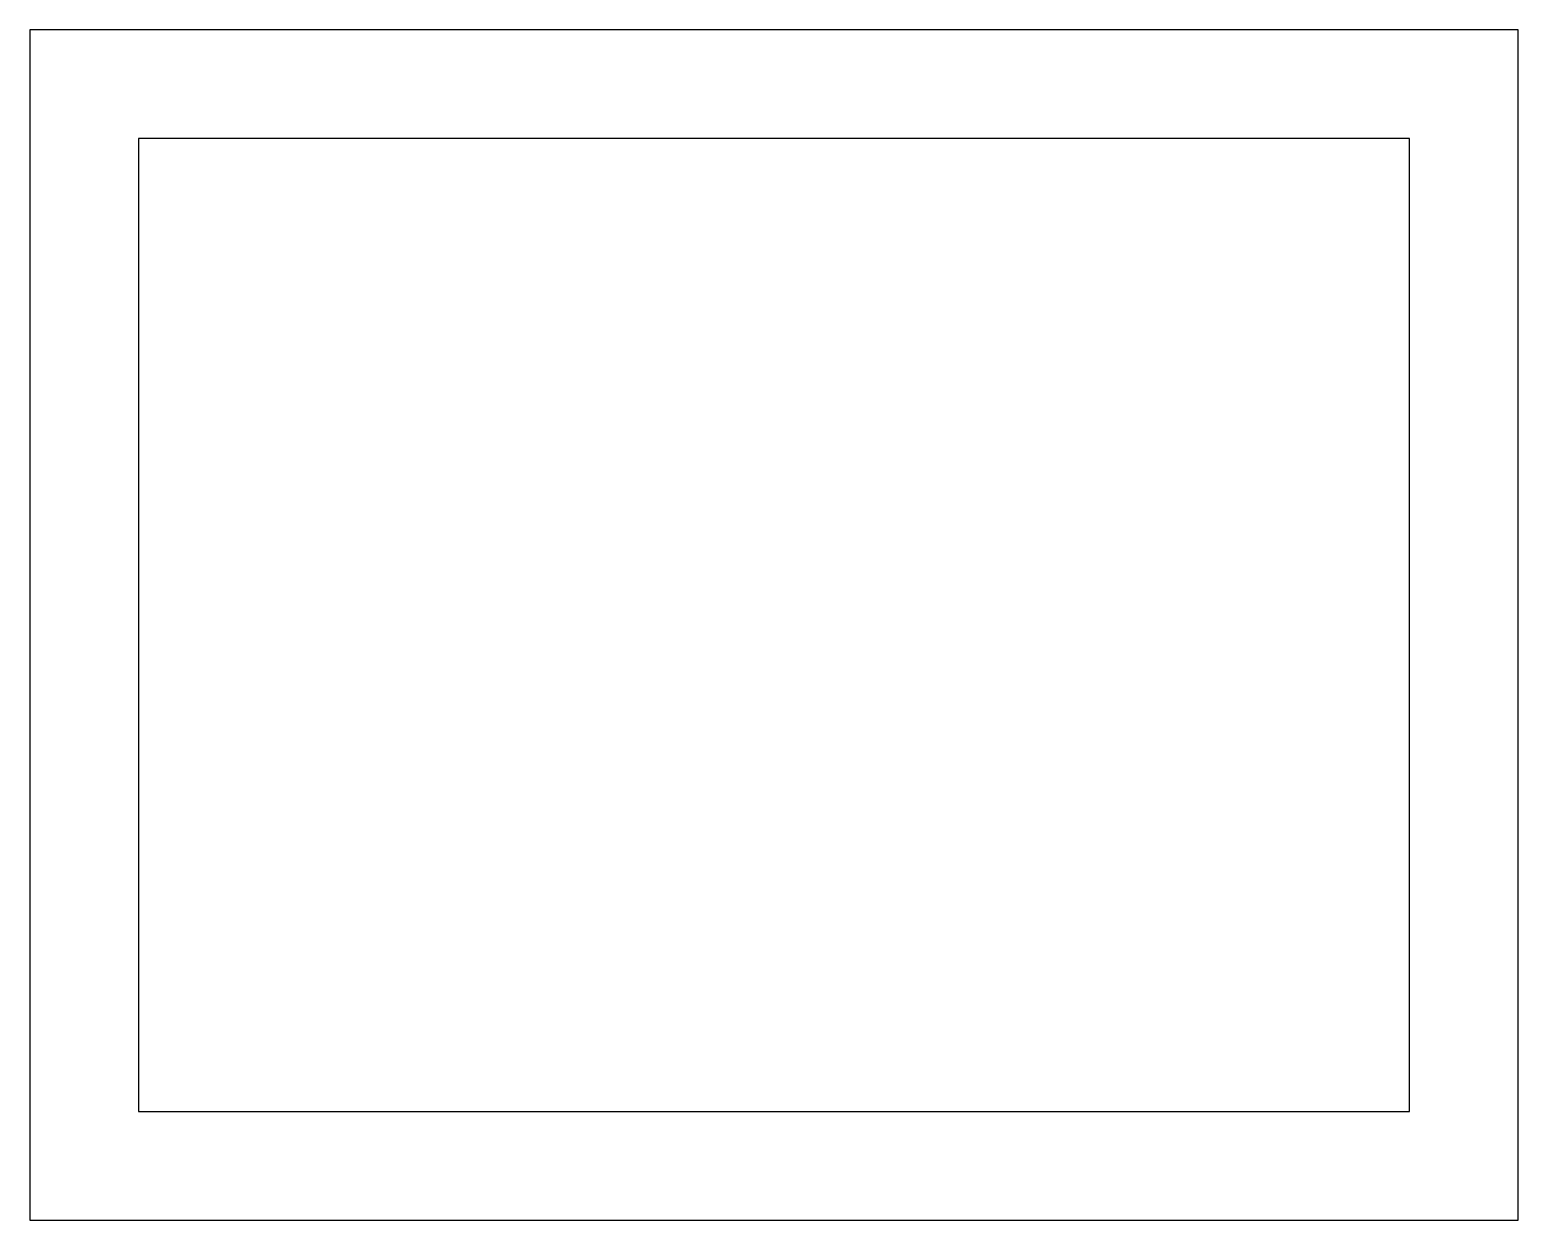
# Model space of a CAD drawing. Header units: inches. Extents: x -31.3 to 32.2, y -0.1 to 50.7.
import ezdxf

# ---------------------------------------------------------------- set-up
doc = ezdxf.new("R2010")
doc.units = ezdxf.units.IN
doc.header["$MEASUREMENT"] = 0

msp = doc.modelspace()

# ---------------------------------------------------------------- linework, layer by layer
at = {"color": 7}
for p, q in [((32.185, 50.699), (-31.315, 50.699)), ((-31.315, 50.699), (-31.315, -0.101)), ((32.185, -0.101), (32.185, 50.699)), ((27.549, 46.063), (-26.68, 46.063)), ((-26.68, 46.063), (-26.68, 4.534)), ((27.549, 4.534), (27.549, 46.063)), ((-26.68, 4.534), (27.549, 4.534)), ((-31.315, -0.101), (32.185, -0.101))]:
    msp.add_line(p, q, dxfattribs=at)

doc.saveas('drawing.dxf')
